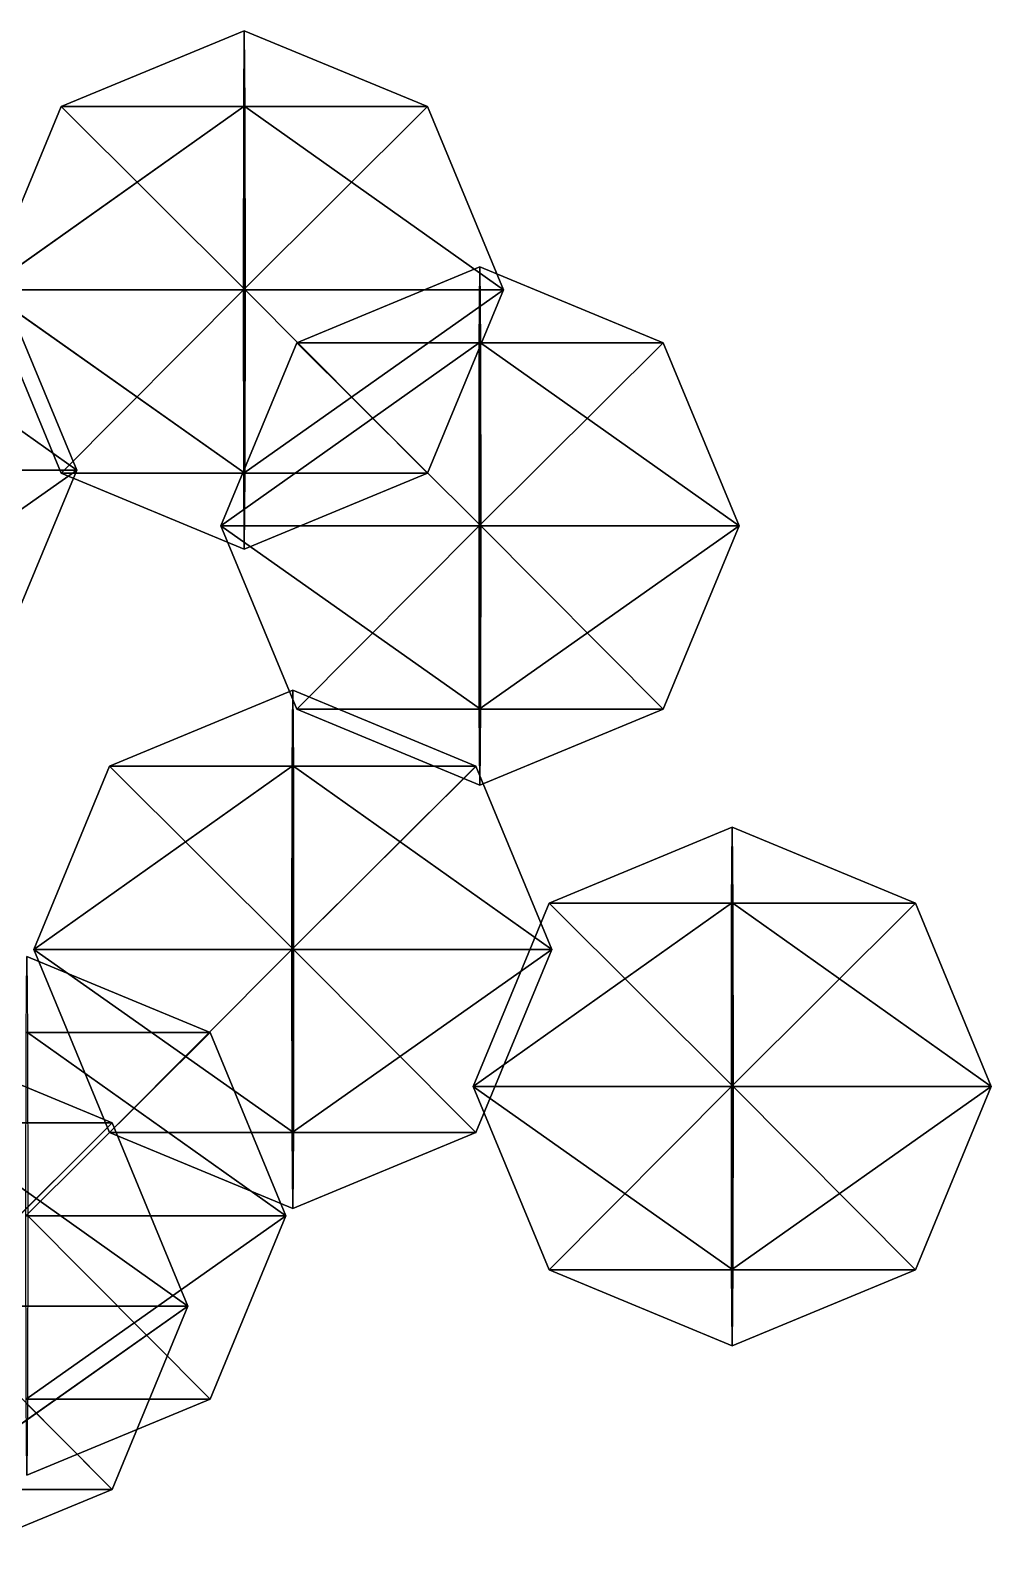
# Model space of a CAD drawing. Header units: metres. Extents: x -221 to 289, y -256 to 250.
# Drawn here: x -11.37 to 3.46, y -145.88 to -122.2 of the extents above; entities that cross this region are included whole.
import ezdxf

# ---------------------------------------------------------------- set-up
doc = ezdxf.new("R2010")
doc.units = ezdxf.units.M

msp = doc.modelspace()

# ---------------------------------------------------------------- linework, layer by layer
for p, q in [((-8.069168, -122.20338, -800.7088), (-10.897579, -123.37495, -800.69934)), ((-8.069168, -122.20338, -800.7088), (-8.078628, -123.37495, -803.53723)), ((-8.069168, -122.20338, -800.7088), (-5.240757, -123.37495, -800.71826)), ((-8.069168, -122.20338, -800.7088), (-8.059709, -123.37495, -797.8804)), ((-10.897579, -123.37495, -800.69934), (-12.069146, -126.20338, -800.69543)), ((-8.078628, -123.37495, -803.53723), (-12.069146, -126.20338, -800.69543)), ((-8.059709, -123.37495, -797.8804), (-10.897579, -123.37495, -800.69934)), ((-10.897579, -123.37495, -800.69934), (-8.078628, -123.37495, -803.53723)), ((-10.897579, -123.37495, -800.69934), (-8.05579, -126.20338, -796.7088)), ((-8.078628, -123.37495, -803.53723), (-8.082546, -126.20338, -804.7088)), ((-5.240757, -123.37495, -800.71826), (-8.082546, -126.20338, -804.7088)), ((-8.078628, -123.37495, -803.53723), (-5.240757, -123.37495, -800.71826)), ((-5.240757, -123.37495, -800.71826), (-8.059709, -123.37495, -797.8804)), ((-8.059709, -123.37495, -797.8804), (-4.06919, -126.20338, -800.72217)), ((-8.059709, -123.37495, -797.8804), (-8.05579, -126.20338, -796.7088)), ((-5.240757, -123.37495, -800.71826), (-4.06919, -126.20338, -800.72217)), ((-4.431381, -125.846176, -808.5812), (-7.259792, -127.017746, -808.5717)), ((-4.431381, -125.846176, -808.5812), (-4.440841, -127.017746, -811.4096)), ((-4.431381, -125.846176, -808.5812), (-1.60297, -127.017746, -808.59064)), ((-4.431381, -125.846176, -808.5812), (-4.421922, -127.017746, -805.75275)), ((-14.646958, -126.1548, -780.9823), (-10.65644, -128.98323, -783.8241)), ((-8.05579, -126.20338, -796.7088), (-12.069146, -126.20338, -800.69543)), ((-12.069146, -126.20338, -800.69543), (-8.082546, -126.20338, -804.7088)), ((-12.069146, -126.20338, -800.69543), (-8.059709, -129.0318, -797.8804)), ((-12.069146, -126.20338, -800.69543), (-10.897579, -129.0318, -800.69934)), ((-11.828007, -126.1548, -783.8202), (-10.65644, -128.98323, -783.8241)), ((-8.082546, -126.20338, -804.7088), (-10.897579, -129.0318, -800.69934)), ((-8.082546, -126.20338, -804.7088), (-4.06919, -126.20338, -800.72217)), ((-8.082546, -126.20338, -804.7088), (-8.078628, -129.0318, -803.53723)), ((-4.06919, -126.20338, -800.72217), (-8.078628, -129.0318, -803.53723)), ((-8.05579, -126.20338, -796.7088), (-8.059709, -129.0318, -797.8804)), ((-4.06919, -126.20338, -800.72217), (-8.05579, -126.20338, -796.7088)), ((-8.05579, -126.20338, -796.7088), (-5.240757, -129.0318, -800.71826)), ((-4.06919, -126.20338, -800.72217), (-5.240757, -129.0318, -800.71826)), ((-7.259792, -127.017746, -808.5717), (-8.431359, -129.84618, -808.5678)), ((-4.440841, -127.017746, -811.4096), (-8.431359, -129.84618, -808.5678)), ((-4.421922, -127.017746, -805.75275), (-7.259792, -127.017746, -808.5717)), ((-7.259792, -127.017746, -808.5717), (-4.440841, -127.017746, -811.4096)), ((-7.259792, -127.017746, -808.5717), (-4.418004, -129.84618, -804.5812)), ((-4.440841, -127.017746, -811.4096), (-4.444759, -129.84618, -812.5812)), ((-1.60297, -127.017746, -808.59064), (-4.444759, -129.84618, -812.5812)), ((-4.440841, -127.017746, -811.4096), (-1.60297, -127.017746, -808.59064)), ((-1.60297, -127.017746, -808.59064), (-4.421922, -127.017746, -805.75275)), ((-4.421922, -127.017746, -805.75275), (-0.431403, -129.84618, -808.59454)), ((-4.421922, -127.017746, -805.75275), (-4.418004, -129.84618, -804.5812)), ((-1.60297, -127.017746, -808.59064), (-0.431403, -129.84618, -808.59454)), ((-14.669796, -128.98323, -787.8107), (-10.65644, -128.98323, -783.8241)), ((-10.65644, -128.98323, -783.8241), (-14.665877, -131.81166, -786.63916)), ((-10.65644, -128.98323, -783.8241), (-14.64304, -128.98323, -779.8107)), ((-10.65644, -128.98323, -783.8241), (-11.828007, -131.81166, -783.8202)), ((-8.059709, -129.0318, -797.8804), (-10.897579, -129.0318, -800.69934)), ((-10.897579, -129.0318, -800.69934), (-8.078628, -129.0318, -803.53723)), ((-10.897579, -129.0318, -800.69934), (-8.069168, -130.20337, -800.7088)), ((-8.078628, -129.0318, -803.53723), (-5.240757, -129.0318, -800.71826)), ((-8.078628, -129.0318, -803.53723), (-8.069168, -130.20337, -800.7088)), ((-5.240757, -129.0318, -800.71826), (-8.069168, -130.20337, -800.7088)), ((-8.059709, -129.0318, -797.8804), (-8.069168, -130.20337, -800.7088)), ((-5.240757, -129.0318, -800.71826), (-8.059709, -129.0318, -797.8804)), ((-4.418004, -129.84618, -804.5812), (-8.431359, -129.84618, -808.5678)), ((-8.431359, -129.84618, -808.5678), (-4.444759, -129.84618, -812.5812)), ((-8.431359, -129.84618, -808.5678), (-4.421922, -132.6746, -805.75275)), ((-8.431359, -129.84618, -808.5678), (-7.259792, -132.6746, -808.5717)), ((-4.444759, -129.84618, -812.5812), (-7.259792, -132.6746, -808.5717)), ((-4.444759, -129.84618, -812.5812), (-0.431403, -129.84618, -808.59454)), ((-4.444759, -129.84618, -812.5812), (-4.440841, -132.6746, -811.4096)), ((-0.431403, -129.84618, -808.59454), (-4.440841, -132.6746, -811.4096)), ((-4.418004, -129.84618, -804.5812), (-4.421922, -132.6746, -805.75275)), ((-0.431403, -129.84618, -808.59454), (-4.418004, -129.84618, -804.5812)), ((-4.418004, -129.84618, -804.5812), (-1.60297, -132.6746, -808.59064)), ((-0.431403, -129.84618, -808.59454), (-1.60297, -132.6746, -808.59064)), ((-7.320694, -132.37976, -773.98987), (-10.149105, -133.55133, -773.9804)), ((-7.320694, -132.37976, -773.98987), (-7.330154, -133.55133, -776.8183)), ((-7.320694, -132.37976, -773.98987), (-4.492283, -133.55133, -773.9993)), ((-7.320694, -132.37976, -773.98987), (-7.311235, -133.55133, -771.16144)), ((-4.421922, -132.6746, -805.75275), (-7.259792, -132.6746, -808.5717)), ((-7.259792, -132.6746, -808.5717), (-4.440841, -132.6746, -811.4096)), ((-7.259792, -132.6746, -808.5717), (-4.431381, -133.84618, -808.5812)), ((-4.440841, -132.6746, -811.4096), (-1.60297, -132.6746, -808.59064)), ((-4.440841, -132.6746, -811.4096), (-4.431381, -133.84618, -808.5812)), ((-1.60297, -132.6746, -808.59064), (-4.431381, -133.84618, -808.5812)), ((-4.421922, -132.6746, -805.75275), (-4.431381, -133.84618, -808.5812)), ((-1.60297, -132.6746, -808.59064), (-4.421922, -132.6746, -805.75275)), ((-10.149105, -133.55133, -773.9804), (-11.320672, -136.37976, -773.9765)), ((-7.330154, -133.55133, -776.8183), (-11.320672, -136.37976, -773.9765)), ((-7.311235, -133.55133, -771.16144), (-10.149105, -133.55133, -773.9804)), ((-10.149105, -133.55133, -773.9804), (-7.330154, -133.55133, -776.8183)), ((-10.149105, -133.55133, -773.9804), (-7.307316, -136.37976, -769.98987)), ((-7.330154, -133.55133, -776.8183), (-7.334072, -136.37976, -777.98987)), ((-4.492283, -133.55133, -773.9993), (-7.334072, -136.37976, -777.98987)), ((-7.330154, -133.55133, -776.8183), (-4.492283, -133.55133, -773.9993)), ((-4.492283, -133.55133, -773.9993), (-7.311235, -133.55133, -771.16144)), ((-7.311235, -133.55133, -771.16144), (-3.320716, -136.37976, -774.00323)), ((-7.311235, -133.55133, -771.16144), (-7.307316, -136.37976, -769.98987)), ((-4.492283, -133.55133, -773.9993), (-3.320716, -136.37976, -774.00323)), ((-0.536896, -134.4963, -794.11487), (-3.365307, -135.66788, -794.1054)), ((-0.536896, -134.4963, -794.11487), (-0.546356, -135.66788, -796.9433)), ((-0.536896, -134.4963, -794.11487), (2.291516, -135.66788, -794.1243)), ((-0.536896, -134.4963, -794.11487), (-0.527436, -135.66788, -791.28644)), ((-3.365307, -135.66788, -794.1054), (-4.536874, -138.4963, -794.1015)), ((-0.546356, -135.66788, -796.9433), (-4.536874, -138.4963, -794.1015)), ((-0.527436, -135.66788, -791.28644), (-3.365307, -135.66788, -794.1054)), ((-3.365307, -135.66788, -794.1054), (-0.546356, -135.66788, -796.9433)), ((-3.365307, -135.66788, -794.1054), (-0.523518, -138.4963, -790.11487)), ((-0.546356, -135.66788, -796.9433), (-0.550274, -138.4963, -798.11487)), ((2.291516, -135.66788, -794.1243), (-0.550274, -138.4963, -798.11487)), ((-0.546356, -135.66788, -796.9433), (2.291516, -135.66788, -794.1243)), ((2.291516, -135.66788, -794.1243), (-0.527436, -135.66788, -791.28644)), ((-0.527436, -135.66788, -791.28644), (3.463082, -138.4963, -794.12823)), ((-0.527436, -135.66788, -791.28644), (-0.523518, -138.4963, -790.11487)), ((2.291516, -135.66788, -794.1243), (3.463082, -138.4963, -794.12823)), ((-7.307316, -136.37976, -769.98987), (-11.320672, -136.37976, -773.9765)), ((-11.320672, -136.37976, -773.9765), (-7.334072, -136.37976, -777.98987)), ((-11.320672, -136.37976, -773.9765), (-7.311235, -139.20819, -771.16144)), ((-11.320672, -136.37976, -773.9765), (-10.149105, -139.20819, -773.9804)), ((-7.334072, -136.37976, -777.98987), (-10.149105, -139.20819, -773.9804)), ((-7.334072, -136.37976, -777.98987), (-3.320716, -136.37976, -774.00323)), ((-7.334072, -136.37976, -777.98987), (-7.330154, -139.20819, -776.8183)), ((-3.320716, -136.37976, -774.00323), (-7.330154, -139.20819, -776.8183)), ((-7.307316, -136.37976, -769.98987), (-7.311235, -139.20819, -771.16144)), ((-3.320716, -136.37976, -774.00323), (-7.307316, -136.37976, -769.98987)), ((-7.307316, -136.37976, -769.98987), (-4.492283, -139.20819, -773.9993)), ((-3.320716, -136.37976, -774.00323), (-4.492283, -139.20819, -773.9993)), ((-11.426865, -136.4924, -804.5887), (-8.598453, -137.66397, -804.59814)), ((-8.598453, -137.66397, -804.59814), (-11.440243, -140.4924, -808.5887)), ((-11.436324, -137.66397, -807.4171), (-8.598453, -137.66397, -804.59814)), ((-8.598453, -137.66397, -804.59814), (-11.417405, -137.66397, -801.76025)), ((-11.417405, -137.66397, -801.76025), (-7.426887, -140.4924, -804.60205)), ((-8.598453, -137.66397, -804.59814), (-7.426887, -140.4924, -804.60205)), ((-12.9384, -137.88484, -787.25916), (-10.109989, -139.05641, -787.2686)), ((-0.523518, -138.4963, -790.11487), (-4.536874, -138.4963, -794.1015)), ((-4.536874, -138.4963, -794.1015), (-0.550274, -138.4963, -798.11487)), ((-4.536874, -138.4963, -794.1015), (-0.527436, -141.32474, -791.28644)), ((-4.536874, -138.4963, -794.1015), (-3.365307, -141.32474, -794.1054)), ((-0.550274, -138.4963, -798.11487), (-3.365307, -141.32474, -794.1054)), ((-0.550274, -138.4963, -798.11487), (3.463082, -138.4963, -794.12823)), ((-0.550274, -138.4963, -798.11487), (-0.546356, -141.32474, -796.9433)), ((3.463082, -138.4963, -794.12823), (-0.546356, -141.32474, -796.9433)), ((-0.523518, -138.4963, -790.11487), (-0.527436, -141.32474, -791.28644)), ((3.463082, -138.4963, -794.12823), (-0.523518, -138.4963, -790.11487)), ((-0.523518, -138.4963, -790.11487), (2.291516, -141.32474, -794.1243)), ((3.463082, -138.4963, -794.12823), (2.291516, -141.32474, -794.1243)), ((-10.109989, -139.05641, -787.2686), (-12.951778, -141.88484, -791.25916)), ((-12.94786, -139.05641, -790.0876), (-10.109989, -139.05641, -787.2686)), ((-10.109989, -139.05641, -787.2686), (-12.928941, -139.05641, -784.4307)), ((-12.928941, -139.05641, -784.4307), (-8.938422, -141.88484, -787.2725)), ((-7.311235, -139.20819, -771.16144), (-10.149105, -139.20819, -773.9804)), ((-10.149105, -139.20819, -773.9804), (-7.330154, -139.20819, -776.8183)), ((-10.149105, -139.20819, -773.9804), (-7.320694, -140.37976, -773.98987)), ((-10.109989, -139.05641, -787.2686), (-8.938422, -141.88484, -787.2725)), ((-7.330154, -139.20819, -776.8183), (-4.492283, -139.20819, -773.9993)), ((-7.330154, -139.20819, -776.8183), (-7.320694, -140.37976, -773.98987)), ((-4.492283, -139.20819, -773.9993), (-7.320694, -140.37976, -773.98987)), ((-7.311235, -139.20819, -771.16144), (-7.320694, -140.37976, -773.98987)), ((-4.492283, -139.20819, -773.9993), (-7.311235, -139.20819, -771.16144)), ((-11.440243, -140.4924, -808.5887), (-7.426887, -140.4924, -804.60205)), ((-7.426887, -140.4924, -804.60205), (-11.436324, -143.32083, -807.4171)), ((-7.426887, -140.4924, -804.60205), (-11.413486, -140.4924, -800.5887)), ((-11.413486, -140.4924, -800.5887), (-8.598453, -143.32083, -804.59814)), ((-7.426887, -140.4924, -804.60205), (-8.598453, -143.32083, -804.59814)), ((-0.527436, -141.32474, -791.28644), (-3.365307, -141.32474, -794.1054)), ((-3.365307, -141.32474, -794.1054), (-0.546356, -141.32474, -796.9433)), ((-3.365307, -141.32474, -794.1054), (-0.536896, -142.4963, -794.11487)), ((-0.546356, -141.32474, -796.9433), (2.291516, -141.32474, -794.1243)), ((-0.546356, -141.32474, -796.9433), (-0.536896, -142.4963, -794.11487)), ((2.291516, -141.32474, -794.1243), (-0.536896, -142.4963, -794.11487)), ((-0.527436, -141.32474, -791.28644), (-0.536896, -142.4963, -794.11487)), ((2.291516, -141.32474, -794.1243), (-0.527436, -141.32474, -791.28644)), ((-12.951778, -141.88484, -791.25916), (-8.938422, -141.88484, -787.2725)), ((-8.938422, -141.88484, -787.2725), (-12.94786, -144.71327, -790.0876)), ((-8.938422, -141.88484, -787.2725), (-12.925022, -141.88484, -783.25916)), ((-12.925022, -141.88484, -783.25916), (-10.109989, -144.71327, -787.2686)), ((-8.938422, -141.88484, -787.2725), (-10.109989, -144.71327, -787.2686)), ((-11.436324, -143.32083, -807.4171), (-8.598453, -143.32083, -804.59814)), ((-8.598453, -143.32083, -804.59814), (-11.426865, -144.4924, -804.5887)), ((-8.598453, -143.32083, -804.59814), (-11.417405, -143.32083, -801.76025)), ((-12.94786, -144.71327, -790.0876), (-10.109989, -144.71327, -787.2686)), ((-10.109989, -144.71327, -787.2686), (-12.9384, -145.88484, -787.25916)), ((-10.109989, -144.71327, -787.2686), (-12.928941, -144.71327, -784.4307))]:
    msp.add_line(p, q)
for points in [[(-8.059709, -123.37495, -797.8804), (-8.069168, -122.20338, -800.7088), (-10.897579, -123.37495, -800.69934), (-10.897479, -123.37485, -800.6992)], [(-10.897579, -123.37495, -800.69934), (-8.069168, -122.20338, -800.7088), (-8.078628, -123.37495, -803.53723), (-8.078527, -123.37485, -803.5371)], [(-8.078628, -123.37495, -803.53723), (-8.069168, -122.20338, -800.7088), (-5.240757, -123.37495, -800.71826), (-5.240657, -123.37485, -800.71814)], [(-5.240757, -123.37495, -800.71826), (-8.069168, -122.20338, -800.7088), (-8.059709, -123.37495, -797.8804), (-8.059608, -123.37485, -797.88025)], [(-12.069146, -126.20338, -800.69543), (-10.897579, -123.37495, -800.69934), (-8.078628, -123.37495, -803.53723), (-8.078527, -123.37485, -803.5371)], [(-8.05579, -126.20338, -796.7088), (-10.897579, -123.37495, -800.69934), (-12.069146, -126.20338, -800.69543), (-12.069046, -126.20328, -800.6953)], [(-12.069146, -126.20338, -800.69543), (-8.078628, -123.37495, -803.53723), (-8.082546, -126.20338, -804.7088), (-8.082446, -126.20328, -804.7087)], [(-8.05579, -126.20338, -796.7088), (-8.059709, -123.37495, -797.8804), (-10.897579, -123.37495, -800.69934), (-10.897479, -123.37485, -800.6992)], [(-8.082546, -126.20338, -804.7088), (-8.078628, -123.37495, -803.53723), (-5.240757, -123.37495, -800.71826), (-5.240657, -123.37485, -800.71814)], [(-8.082546, -126.20338, -804.7088), (-5.240757, -123.37495, -800.71826), (-4.06919, -126.20338, -800.72217), (-4.06909, -126.20328, -800.72205)], [(-4.06919, -126.20338, -800.72217), (-5.240757, -123.37495, -800.71826), (-8.059709, -123.37495, -797.8804), (-8.059608, -123.37485, -797.88025)], [(-4.06919, -126.20338, -800.72217), (-8.059709, -123.37495, -797.8804), (-8.05579, -126.20338, -796.7088), (-8.05569, -126.20328, -796.7087)], [(-4.421922, -127.017746, -805.75275), (-4.431381, -125.846176, -808.5812), (-7.259792, -127.017746, -808.5717), (-7.259692, -127.01765, -808.5716)], [(-7.259792, -127.017746, -808.5717), (-4.431381, -125.846176, -808.5812), (-4.440841, -127.017746, -811.4096), (-4.440741, -127.01765, -811.4095)], [(-4.440841, -127.017746, -811.4096), (-4.431381, -125.846176, -808.5812), (-1.60297, -127.017746, -808.59064), (-1.60287, -127.01765, -808.5905)], [(-1.60297, -127.017746, -808.59064), (-4.431381, -125.846176, -808.5812), (-4.421922, -127.017746, -805.75275), (-4.421822, -127.01765, -805.7526)], [(-14.669796, -128.98323, -787.8107), (-11.828007, -126.1548, -783.8202), (-10.65644, -128.98323, -783.8241), (-10.65634, -128.98312, -783.824)], [(-10.65644, -128.98323, -783.8241), (-11.828007, -126.1548, -783.8202), (-14.646958, -126.1548, -780.9823), (-14.646858, -126.1547, -780.9822)], [(-10.65644, -128.98323, -783.8241), (-14.646958, -126.1548, -780.9823), (-14.64304, -128.98323, -779.8107), (-14.64294, -128.98312, -779.8106)], [(-8.082546, -126.20338, -804.7088), (-8.082546, -126.20338, -804.7088), (-12.069146, -126.20338, -800.69543), (-12.069046, -126.20328, -800.6953)], [(-8.059709, -129.0318, -797.8804), (-8.05579, -126.20338, -796.7088), (-12.069146, -126.20338, -800.69543), (-12.069046, -126.20328, -800.6953)], [(-10.897579, -129.0318, -800.69934), (-12.069146, -126.20338, -800.69543), (-8.082546, -126.20338, -804.7088), (-8.082446, -126.20328, -804.7087)], [(-8.059709, -129.0318, -797.8804), (-12.069146, -126.20338, -800.69543), (-10.897579, -129.0318, -800.69934), (-10.897479, -129.0317, -800.6992)], [(-10.897579, -129.0318, -800.69934), (-8.082546, -126.20338, -804.7088), (-8.078628, -129.0318, -803.53723), (-8.078527, -129.0317, -803.5371)], [(-8.078628, -129.0318, -803.53723), (-8.082546, -126.20338, -804.7088), (-4.06919, -126.20338, -800.72217), (-4.06909, -126.20328, -800.72205)], [(-8.078628, -129.0318, -803.53723), (-4.06919, -126.20338, -800.72217), (-5.240757, -129.0318, -800.71826), (-5.240657, -129.0317, -800.71814)], [(-5.240757, -129.0318, -800.71826), (-8.05579, -126.20338, -796.7088), (-8.059709, -129.0318, -797.8804), (-8.059608, -129.0317, -797.88025)], [(-5.240757, -129.0318, -800.71826), (-4.06919, -126.20338, -800.72217), (-8.05579, -126.20338, -796.7088), (-8.05569, -126.20328, -796.7087)], [(-8.431359, -129.84618, -808.5678), (-7.259792, -127.017746, -808.5717), (-4.440841, -127.017746, -811.4096), (-4.440741, -127.01765, -811.4095)], [(-4.418004, -129.84618, -804.5812), (-7.259792, -127.017746, -808.5717), (-8.431359, -129.84618, -808.5678), (-8.431259, -129.84607, -808.5677)], [(-8.431359, -129.84618, -808.5678), (-4.440841, -127.017746, -811.4096), (-4.444759, -129.84618, -812.5812), (-4.444659, -129.84607, -812.58105)], [(-4.418004, -129.84618, -804.5812), (-4.421922, -127.017746, -805.75275), (-7.259792, -127.017746, -808.5717), (-7.259692, -127.01765, -808.5716)], [(-4.444759, -129.84618, -812.5812), (-4.440841, -127.017746, -811.4096), (-1.60297, -127.017746, -808.59064), (-1.60287, -127.01765, -808.5905)], [(-4.444759, -129.84618, -812.5812), (-1.60297, -127.017746, -808.59064), (-0.431403, -129.84618, -808.59454), (-0.431303, -129.84607, -808.5944)], [(-0.431403, -129.84618, -808.59454), (-1.60297, -127.017746, -808.59064), (-4.421922, -127.017746, -805.75275), (-4.421822, -127.01765, -805.7526)], [(-0.431403, -129.84618, -808.59454), (-4.421922, -127.017746, -805.75275), (-4.418004, -129.84618, -804.5812), (-4.417903, -129.84607, -804.58105)], [(-14.665877, -131.81166, -786.63916), (-14.669796, -128.98323, -787.8107), (-10.65644, -128.98323, -783.8241), (-10.65634, -128.98312, -783.824)], [(-14.665877, -131.81166, -786.63916), (-10.65644, -128.98323, -783.8241), (-11.828007, -131.81166, -783.8202), (-11.827907, -131.81155, -783.82007)], [(-11.828007, -131.81166, -783.8202), (-10.65644, -128.98323, -783.8241), (-14.64304, -128.98323, -779.8107), (-14.64294, -128.98312, -779.8106)], [(-8.078628, -129.0318, -803.53723), (-8.078628, -129.0318, -803.53723), (-10.897579, -129.0318, -800.69934), (-10.897479, -129.0317, -800.6992)], [(-8.069168, -130.20337, -800.7088), (-8.059709, -129.0318, -797.8804), (-10.897579, -129.0318, -800.69934), (-10.897479, -129.0317, -800.6992)], [(-8.069168, -130.20337, -800.7088), (-10.897579, -129.0318, -800.69934), (-8.078628, -129.0318, -803.53723), (-8.078527, -129.0317, -803.5371)], [(-8.069168, -130.20337, -800.7088), (-8.078628, -129.0318, -803.53723), (-5.240757, -129.0318, -800.71826), (-5.240657, -129.0317, -800.71814)], [(-8.069168, -130.20337, -800.7088), (-5.240757, -129.0318, -800.71826), (-8.059709, -129.0318, -797.8804), (-8.059608, -129.0317, -797.88025)], [(-4.444759, -129.84618, -812.5812), (-4.444759, -129.84618, -812.5812), (-8.431359, -129.84618, -808.5678), (-8.431259, -129.84607, -808.5677)], [(-4.421922, -132.6746, -805.75275), (-4.418004, -129.84618, -804.5812), (-8.431359, -129.84618, -808.5678), (-8.431259, -129.84607, -808.5677)], [(-7.259792, -132.6746, -808.5717), (-8.431359, -129.84618, -808.5678), (-4.444759, -129.84618, -812.5812), (-4.444659, -129.84607, -812.58105)], [(-4.421922, -132.6746, -805.75275), (-8.431359, -129.84618, -808.5678), (-7.259792, -132.6746, -808.5717), (-7.259692, -132.6745, -808.5716)], [(-7.259792, -132.6746, -808.5717), (-4.444759, -129.84618, -812.5812), (-4.440841, -132.6746, -811.4096), (-4.440741, -132.6745, -811.4095)], [(-4.440841, -132.6746, -811.4096), (-4.444759, -129.84618, -812.5812), (-0.431403, -129.84618, -808.59454), (-0.431303, -129.84607, -808.5944)], [(-4.440841, -132.6746, -811.4096), (-0.431403, -129.84618, -808.59454), (-1.60297, -132.6746, -808.59064), (-1.60287, -132.6745, -808.5905)], [(-1.60297, -132.6746, -808.59064), (-4.418004, -129.84618, -804.5812), (-4.421922, -132.6746, -805.75275), (-4.421822, -132.6745, -805.7526)], [(-1.60297, -132.6746, -808.59064), (-0.431403, -129.84618, -808.59454), (-4.418004, -129.84618, -804.5812), (-4.417903, -129.84607, -804.58105)], [(-7.311235, -133.55133, -771.16144), (-7.320694, -132.37976, -773.98987), (-10.149105, -133.55133, -773.9804), (-10.149005, -133.55122, -773.9803)], [(-10.149105, -133.55133, -773.9804), (-7.320694, -132.37976, -773.98987), (-7.330154, -133.55133, -776.8183), (-7.330054, -133.55122, -776.8182)], [(-7.330154, -133.55133, -776.8183), (-7.320694, -132.37976, -773.98987), (-4.492283, -133.55133, -773.9993), (-4.492183, -133.55122, -773.9992)], [(-4.492283, -133.55133, -773.9993), (-7.320694, -132.37976, -773.98987), (-7.311235, -133.55133, -771.16144), (-7.311134, -133.55122, -771.1613)], [(-4.440841, -132.6746, -811.4096), (-4.440841, -132.6746, -811.4096), (-7.259792, -132.6746, -808.5717), (-7.259692, -132.6745, -808.5716)], [(-4.431381, -133.84618, -808.5812), (-4.421922, -132.6746, -805.75275), (-7.259792, -132.6746, -808.5717), (-7.259692, -132.6745, -808.5716)], [(-4.431381, -133.84618, -808.5812), (-7.259792, -132.6746, -808.5717), (-4.440841, -132.6746, -811.4096), (-4.440741, -132.6745, -811.4095)], [(-4.431381, -133.84618, -808.5812), (-4.440841, -132.6746, -811.4096), (-1.60297, -132.6746, -808.59064), (-1.60287, -132.6745, -808.5905)], [(-4.431381, -133.84618, -808.5812), (-1.60297, -132.6746, -808.59064), (-4.421922, -132.6746, -805.75275), (-4.421822, -132.6745, -805.7526)], [(-11.320672, -136.37976, -773.9765), (-10.149105, -133.55133, -773.9804), (-7.330154, -133.55133, -776.8183), (-7.330054, -133.55122, -776.8182)], [(-7.307316, -136.37976, -769.98987), (-10.149105, -133.55133, -773.9804), (-11.320672, -136.37976, -773.9765), (-11.320572, -136.37965, -773.9764)], [(-11.320672, -136.37976, -773.9765), (-7.330154, -133.55133, -776.8183), (-7.334072, -136.37976, -777.98987), (-7.333972, -136.37965, -777.98975)], [(-7.307316, -136.37976, -769.98987), (-7.311235, -133.55133, -771.16144), (-10.149105, -133.55133, -773.9804), (-10.149005, -133.55122, -773.9803)], [(-7.334072, -136.37976, -777.98987), (-7.330154, -133.55133, -776.8183), (-4.492283, -133.55133, -773.9993), (-4.492183, -133.55122, -773.9992)], [(-7.334072, -136.37976, -777.98987), (-4.492283, -133.55133, -773.9993), (-3.320716, -136.37976, -774.00323), (-3.320616, -136.37965, -774.0031)], [(-3.320716, -136.37976, -774.00323), (-4.492283, -133.55133, -773.9993), (-7.311235, -133.55133, -771.16144), (-7.311134, -133.55122, -771.1613)], [(-3.320716, -136.37976, -774.00323), (-7.311235, -133.55133, -771.16144), (-7.307316, -136.37976, -769.98987), (-7.307216, -136.37965, -769.98975)], [(-0.527436, -135.66788, -791.28644), (-0.536896, -134.4963, -794.11487), (-3.365307, -135.66788, -794.1054), (-3.365207, -135.66777, -794.1053)], [(-3.365307, -135.66788, -794.1054), (-0.536896, -134.4963, -794.11487), (-0.546356, -135.66788, -796.9433), (-0.546256, -135.66777, -796.9432)], [(-0.546356, -135.66788, -796.9433), (-0.536896, -134.4963, -794.11487), (2.291516, -135.66788, -794.1243), (2.291615, -135.66777, -794.1242)], [(2.291516, -135.66788, -794.1243), (-0.536896, -134.4963, -794.11487), (-0.527436, -135.66788, -791.28644), (-0.527336, -135.66777, -791.2863)], [(-4.536874, -138.4963, -794.1015), (-3.365307, -135.66788, -794.1054), (-0.546356, -135.66788, -796.9433), (-0.546256, -135.66777, -796.9432)], [(-0.523518, -138.4963, -790.11487), (-3.365307, -135.66788, -794.1054), (-4.536874, -138.4963, -794.1015), (-4.536774, -138.4962, -794.1014)], [(-4.536874, -138.4963, -794.1015), (-0.546356, -135.66788, -796.9433), (-0.550274, -138.4963, -798.11487), (-0.550174, -138.4962, -798.11475)], [(-0.523518, -138.4963, -790.11487), (-0.527436, -135.66788, -791.28644), (-3.365307, -135.66788, -794.1054), (-3.365207, -135.66777, -794.1053)], [(-0.550274, -138.4963, -798.11487), (-0.546356, -135.66788, -796.9433), (2.291516, -135.66788, -794.1243), (2.291615, -135.66777, -794.1242)], [(-0.550274, -138.4963, -798.11487), (2.291516, -135.66788, -794.1243), (3.463082, -138.4963, -794.12823), (3.463182, -138.4962, -794.1281)], [(3.463082, -138.4963, -794.12823), (2.291516, -135.66788, -794.1243), (-0.527436, -135.66788, -791.28644), (-0.527336, -135.66777, -791.2863)], [(3.463082, -138.4963, -794.12823), (-0.527436, -135.66788, -791.28644), (-0.523518, -138.4963, -790.11487), (-0.523418, -138.4962, -790.11475)], [(-7.334072, -136.37976, -777.98987), (-7.334072, -136.37976, -777.98987), (-11.320672, -136.37976, -773.9765), (-11.320572, -136.37965, -773.9764)], [(-7.311235, -139.20819, -771.16144), (-7.307316, -136.37976, -769.98987), (-11.320672, -136.37976, -773.9765), (-11.320572, -136.37965, -773.9764)], [(-10.149105, -139.20819, -773.9804), (-11.320672, -136.37976, -773.9765), (-7.334072, -136.37976, -777.98987), (-7.333972, -136.37965, -777.98975)], [(-7.311235, -139.20819, -771.16144), (-11.320672, -136.37976, -773.9765), (-10.149105, -139.20819, -773.9804), (-10.149005, -139.20808, -773.9803)], [(-10.149105, -139.20819, -773.9804), (-7.334072, -136.37976, -777.98987), (-7.330154, -139.20819, -776.8183), (-7.330054, -139.20808, -776.8182)], [(-7.330154, -139.20819, -776.8183), (-7.334072, -136.37976, -777.98987), (-3.320716, -136.37976, -774.00323), (-3.320616, -136.37965, -774.0031)], [(-7.330154, -139.20819, -776.8183), (-3.320716, -136.37976, -774.00323), (-4.492283, -139.20819, -773.9993), (-4.492183, -139.20808, -773.9992)], [(-4.492283, -139.20819, -773.9993), (-7.307316, -136.37976, -769.98987), (-7.311235, -139.20819, -771.16144), (-7.311134, -139.20808, -771.1613)], [(-4.492283, -139.20819, -773.9993), (-3.320716, -136.37976, -774.00323), (-7.307316, -136.37976, -769.98987), (-7.307216, -136.37965, -769.98975)], [(-11.436324, -137.66397, -807.4171), (-11.426865, -136.4924, -804.5887), (-8.598453, -137.66397, -804.59814), (-8.598353, -137.66386, -804.598)], [(-8.598453, -137.66397, -804.59814), (-11.426865, -136.4924, -804.5887), (-11.417405, -137.66397, -801.76025), (-11.417305, -137.66386, -801.76013)], [(-11.440243, -140.4924, -808.5887), (-11.436324, -137.66397, -807.4171), (-8.598453, -137.66397, -804.59814), (-8.598353, -137.66386, -804.598)], [(-11.440243, -140.4924, -808.5887), (-8.598453, -137.66397, -804.59814), (-7.426887, -140.4924, -804.60205), (-7.426786, -140.4923, -804.6019)], [(-7.426887, -140.4924, -804.60205), (-8.598453, -137.66397, -804.59814), (-11.417405, -137.66397, -801.76025), (-11.417305, -137.66386, -801.76013)], [(-7.426887, -140.4924, -804.60205), (-11.417405, -137.66397, -801.76025), (-11.413486, -140.4924, -800.5887), (-11.413386, -140.4923, -800.58856)], [(-12.94786, -139.05641, -790.0876), (-12.9384, -137.88484, -787.25916), (-10.109989, -139.05641, -787.2686), (-10.109889, -139.0563, -787.2685)], [(-10.109989, -139.05641, -787.2686), (-12.9384, -137.88484, -787.25916), (-12.928941, -139.05641, -784.4307), (-12.928841, -139.0563, -784.4306)], [(-0.550274, -138.4963, -798.11487), (-0.550274, -138.4963, -798.11487), (-4.536874, -138.4963, -794.1015), (-4.536774, -138.4962, -794.1014)], [(-0.527436, -141.32474, -791.28644), (-0.523518, -138.4963, -790.11487), (-4.536874, -138.4963, -794.1015), (-4.536774, -138.4962, -794.1014)], [(-3.365307, -141.32474, -794.1054), (-4.536874, -138.4963, -794.1015), (-0.550274, -138.4963, -798.11487), (-0.550174, -138.4962, -798.11475)], [(-0.527436, -141.32474, -791.28644), (-4.536874, -138.4963, -794.1015), (-3.365307, -141.32474, -794.1054), (-3.365207, -141.32463, -794.1053)], [(-3.365307, -141.32474, -794.1054), (-0.550274, -138.4963, -798.11487), (-0.546356, -141.32474, -796.9433), (-0.546256, -141.32463, -796.9432)], [(-0.546356, -141.32474, -796.9433), (-0.550274, -138.4963, -798.11487), (3.463082, -138.4963, -794.12823), (3.463182, -138.4962, -794.1281)], [(-0.546356, -141.32474, -796.9433), (3.463082, -138.4963, -794.12823), (2.291516, -141.32474, -794.1243), (2.291615, -141.32463, -794.1242)], [(2.291516, -141.32474, -794.1243), (-0.523518, -138.4963, -790.11487), (-0.527436, -141.32474, -791.28644), (-0.527336, -141.32463, -791.2863)], [(2.291516, -141.32474, -794.1243), (3.463082, -138.4963, -794.12823), (-0.523518, -138.4963, -790.11487), (-0.523418, -138.4962, -790.11475)], [(-12.951778, -141.88484, -791.25916), (-12.94786, -139.05641, -790.0876), (-10.109989, -139.05641, -787.2686), (-10.109889, -139.0563, -787.2685)], [(-12.951778, -141.88484, -791.25916), (-10.109989, -139.05641, -787.2686), (-8.938422, -141.88484, -787.2725), (-8.938322, -141.88474, -787.2724)], [(-8.938422, -141.88484, -787.2725), (-10.109989, -139.05641, -787.2686), (-12.928941, -139.05641, -784.4307), (-12.928841, -139.0563, -784.4306)], [(-8.938422, -141.88484, -787.2725), (-12.928941, -139.05641, -784.4307), (-12.925022, -141.88484, -783.25916), (-12.924922, -141.88474, -783.25903)], [(-7.330154, -139.20819, -776.8183), (-7.330154, -139.20819, -776.8183), (-10.149105, -139.20819, -773.9804), (-10.149005, -139.20808, -773.9803)], [(-7.320694, -140.37976, -773.98987), (-7.311235, -139.20819, -771.16144), (-10.149105, -139.20819, -773.9804), (-10.149005, -139.20808, -773.9803)], [(-7.320694, -140.37976, -773.98987), (-10.149105, -139.20819, -773.9804), (-7.330154, -139.20819, -776.8183), (-7.330054, -139.20808, -776.8182)], [(-7.320694, -140.37976, -773.98987), (-7.330154, -139.20819, -776.8183), (-4.492283, -139.20819, -773.9993), (-4.492183, -139.20808, -773.9992)], [(-7.320694, -140.37976, -773.98987), (-4.492283, -139.20819, -773.9993), (-7.311235, -139.20819, -771.16144), (-7.311134, -139.20808, -771.1613)], [(-11.436324, -143.32083, -807.4171), (-11.440243, -140.4924, -808.5887), (-7.426887, -140.4924, -804.60205), (-7.426786, -140.4923, -804.6019)], [(-11.436324, -143.32083, -807.4171), (-7.426887, -140.4924, -804.60205), (-8.598453, -143.32083, -804.59814), (-8.598353, -143.32072, -804.598)], [(-8.598453, -143.32083, -804.59814), (-11.413486, -140.4924, -800.5887), (-11.417405, -143.32083, -801.76025), (-11.417305, -143.32072, -801.76013)], [(-8.598453, -143.32083, -804.59814), (-7.426887, -140.4924, -804.60205), (-11.413486, -140.4924, -800.5887), (-11.413386, -140.4923, -800.58856)], [(-0.546356, -141.32474, -796.9433), (-0.546356, -141.32474, -796.9433), (-3.365307, -141.32474, -794.1054), (-3.365207, -141.32463, -794.1053)], [(-0.536896, -142.4963, -794.11487), (-0.527436, -141.32474, -791.28644), (-3.365307, -141.32474, -794.1054), (-3.365207, -141.32463, -794.1053)], [(-0.536896, -142.4963, -794.11487), (-3.365307, -141.32474, -794.1054), (-0.546356, -141.32474, -796.9433), (-0.546256, -141.32463, -796.9432)], [(-0.536896, -142.4963, -794.11487), (-0.546356, -141.32474, -796.9433), (2.291516, -141.32474, -794.1243), (2.291615, -141.32463, -794.1242)], [(-0.536896, -142.4963, -794.11487), (2.291516, -141.32474, -794.1243), (-0.527436, -141.32474, -791.28644), (-0.527336, -141.32463, -791.2863)], [(-12.94786, -144.71327, -790.0876), (-12.951778, -141.88484, -791.25916), (-8.938422, -141.88484, -787.2725), (-8.938322, -141.88474, -787.2724)], [(-12.94786, -144.71327, -790.0876), (-8.938422, -141.88484, -787.2725), (-10.109989, -144.71327, -787.2686), (-10.109889, -144.71317, -787.2685)], [(-10.109989, -144.71327, -787.2686), (-12.925022, -141.88484, -783.25916), (-12.928941, -144.71327, -784.4307), (-12.928841, -144.71317, -784.4306)], [(-10.109989, -144.71327, -787.2686), (-8.938422, -141.88484, -787.2725), (-12.925022, -141.88484, -783.25916), (-12.924922, -141.88474, -783.25903)], [(-11.426865, -144.4924, -804.5887), (-11.436324, -143.32083, -807.4171), (-8.598453, -143.32083, -804.59814), (-8.598353, -143.32072, -804.598)], [(-11.426865, -144.4924, -804.5887), (-8.598453, -143.32083, -804.59814), (-11.417405, -143.32083, -801.76025), (-11.417305, -143.32072, -801.76013)], [(-12.9384, -145.88484, -787.25916), (-12.94786, -144.71327, -790.0876), (-10.109989, -144.71327, -787.2686), (-10.109889, -144.71317, -787.2685)], [(-12.9384, -145.88484, -787.25916), (-10.109989, -144.71327, -787.2686), (-12.928941, -144.71327, -784.4307), (-12.928841, -144.71317, -784.4306)]]:
    msp.add_3dface(points)

doc.saveas('drawing.dxf')
